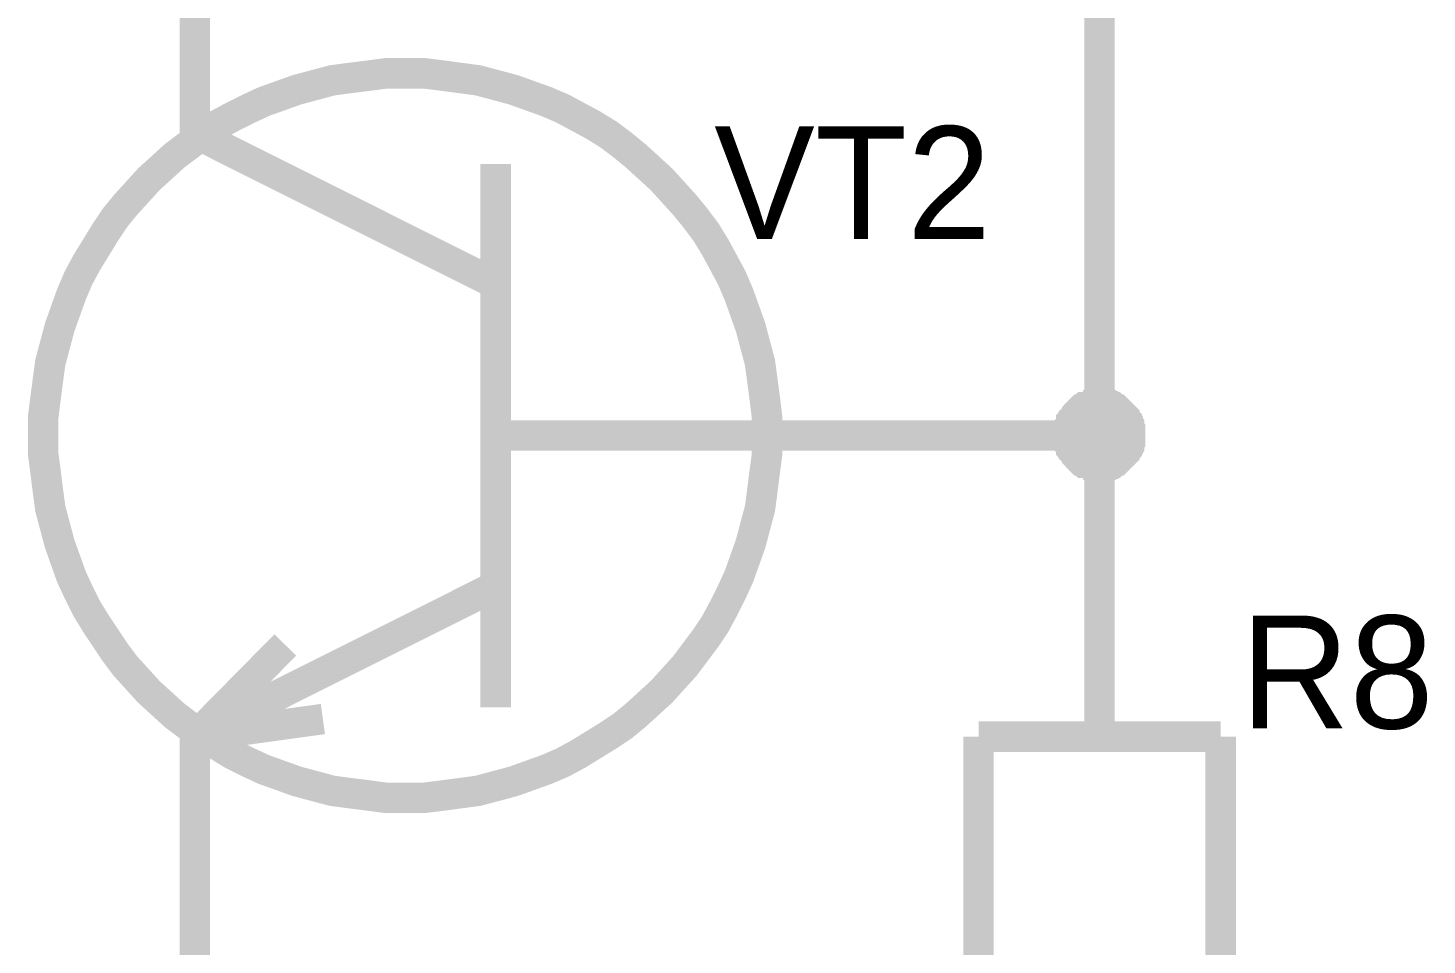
# Model space of a CAD drawing. Header units: millimetres. Extents: x 2.64 to 11.44, y 2.16 to 8.68.
# Drawn here: x 7.115 to 7.657, y 4.127 to 4.482 of the extents above; entities that cross this region are included whole.
import ezdxf

# ---------------------------------------------------------------- set-up
doc = ezdxf.new("R2010")
doc.units = ezdxf.units.MM
doc.header["$MEASUREMENT"] = 0
doc.layers.add('Sheet', color=255, linetype='Continuous')

msp = doc.modelspace()

# ---------------------------------------------------------------- linework, layer by layer
at = {"layer": 'Sheet', "const_width": 0.0118}
for points in [[(7.18008, 4.44131), (7.18008, 4.49959)], [(7.53039, 4.49959), (7.53039, 4.44131)], [(7.12139, 4.32429), (7.12139, 4.33158), (7.1223, 4.33886), (7.12321, 4.34569), (7.12412, 4.35252), (7.12594, 4.35935), (7.12776, 4.36618), (7.13003, 4.37256), (7.13231, 4.37893), (7.13504, 4.38531), (7.13822, 4.39123), (7.14186, 4.39714), (7.1455, 4.40306), (7.14914, 4.40853), (7.15324, 4.41354), (7.15778, 4.41855), (7.16233, 4.42355), (7.16734, 4.42811), (7.17234, 4.43266), (7.1778, 4.43676), (7.18326, 4.44086), (7.18872, 4.4445), (7.19464, 4.44769), (7.20101, 4.45087), (7.20692, 4.45361), (7.21329, 4.45588), (7.21966, 4.45816), (7.22648, 4.45998), (7.23331, 4.4618), (7.24013, 4.46271), (7.24741, 4.46362), (7.25423, 4.46453), (7.26151, 4.46453)], [(7.26151, 4.46453), (7.25423, 4.46453), (7.24741, 4.46362), (7.24013, 4.46271), (7.23331, 4.4618), (7.22648, 4.45998), (7.21966, 4.45816), (7.21329, 4.45588), (7.20692, 4.45361), (7.20101, 4.45087), (7.19464, 4.44769), (7.18872, 4.4445), (7.18326, 4.44086), (7.1778, 4.43676), (7.17234, 4.43266), (7.16734, 4.42811), (7.16233, 4.42355), (7.15778, 4.41855), (7.15324, 4.41354), (7.14914, 4.40853), (7.1455, 4.40306), (7.14186, 4.39714), (7.13822, 4.39123), (7.13504, 4.38531), (7.13231, 4.37893), (7.13003, 4.37256), (7.12776, 4.36618), (7.12594, 4.35935), (7.12412, 4.35252), (7.12321, 4.34569), (7.1223, 4.33886), (7.12139, 4.33158), (7.12139, 4.32429)], [(7.26151, 4.46453), (7.26151, 4.46453)], [(7.26151, 4.46453), (7.26879, 4.46453), (7.27607, 4.46362), (7.2829, 4.46271), (7.28972, 4.4618), (7.29655, 4.45998), (7.30337, 4.45816), (7.30974, 4.45588), (7.31611, 4.45361), (7.32248, 4.45087), (7.32839, 4.44769), (7.33431, 4.4445), (7.34022, 4.44086), (7.34568, 4.43676), (7.35069, 4.43266), (7.35569, 4.42811), (7.36069, 4.42355), (7.36524, 4.41855), (7.36979, 4.41354), (7.37389, 4.40853), (7.37798, 4.40306), (7.38162, 4.39714), (7.38481, 4.39123), (7.38799, 4.38531), (7.39072, 4.37893), (7.393, 4.37256), (7.39527, 4.36618), (7.39709, 4.35935), (7.39891, 4.35252), (7.39982, 4.34569), (7.40073, 4.33886), (7.40164, 4.33158), (7.40164, 4.32429)], [(7.40164, 4.32429), (7.40164, 4.33158), (7.40073, 4.33886), (7.39982, 4.34569), (7.39891, 4.35252), (7.39709, 4.35935), (7.39527, 4.36618), (7.393, 4.37256), (7.39072, 4.37893), (7.38799, 4.38531), (7.38481, 4.39123), (7.38162, 4.39714), (7.37798, 4.40306), (7.37389, 4.40853), (7.36979, 4.41354), (7.36524, 4.41855), (7.36069, 4.42355), (7.35569, 4.42811), (7.35069, 4.43266), (7.34568, 4.43676), (7.34022, 4.44086), (7.33431, 4.4445), (7.32839, 4.44769), (7.32248, 4.45087), (7.31611, 4.45361), (7.30974, 4.45588), (7.30337, 4.45816), (7.29655, 4.45998), (7.28972, 4.4618), (7.2829, 4.46271), (7.27607, 4.46362), (7.26879, 4.46453), (7.26151, 4.46453)], [(7.18008, 4.44131), (7.29655, 4.38303)], [(7.4717, 4.32429), (7.53039, 4.32429), (7.53039, 4.44131)], [(7.29655, 4.42947), (7.29655, 4.21911)], [(7.51856, 4.32429), (7.51856, 4.32475), (7.51856, 4.32566), (7.51856, 4.32611), (7.51902, 4.32657), (7.51902, 4.32748), (7.51902, 4.32793), (7.51947, 4.32839), (7.51947, 4.3293), (7.51947, 4.32976), (7.51993, 4.33021), (7.52038, 4.33067), (7.52038, 4.33112), (7.52084, 4.33158), (7.52129, 4.33203), (7.52175, 4.33249), (7.52175, 4.33294), (7.5222, 4.3334), (7.52266, 4.33385), (7.52311, 4.33431), (7.52357, 4.33431), (7.52402, 4.33476), (7.52448, 4.33522), (7.52493, 4.33522), (7.52584, 4.33567), (7.5263, 4.33567), (7.52675, 4.33613), (7.52721, 4.33613), (7.52812, 4.33613), (7.52857, 4.33659), (7.52903, 4.33659), (7.52994, 4.33659), (7.53039, 4.33659)], [(7.51856, 4.32429), (7.51856, 4.32475), (7.51856, 4.32566), (7.51856, 4.32611), (7.51902, 4.32657), (7.51902, 4.32748), (7.51902, 4.32793), (7.51947, 4.32839), (7.51947, 4.3293), (7.51947, 4.32976), (7.51993, 4.33021), (7.52038, 4.33067), (7.52038, 4.33112), (7.52084, 4.33158), (7.52129, 4.33203), (7.52175, 4.33249), (7.52175, 4.33294), (7.5222, 4.3334), (7.52266, 4.33385), (7.52311, 4.33431), (7.52357, 4.33431), (7.52402, 4.33476), (7.52448, 4.33522), (7.52493, 4.33522), (7.52584, 4.33567), (7.5263, 4.33567), (7.52675, 4.33613), (7.52721, 4.33613), (7.52812, 4.33613), (7.52857, 4.33659), (7.52903, 4.33659), (7.52994, 4.33659), (7.53039, 4.33659)], [(7.51856, 4.32429), (7.51856, 4.32475), (7.51856, 4.32566), (7.51856, 4.32611), (7.51902, 4.32657), (7.51902, 4.32748), (7.51902, 4.32793), (7.51947, 4.32839), (7.51947, 4.3293), (7.51947, 4.32976), (7.51993, 4.33021), (7.52038, 4.33067), (7.52038, 4.33112), (7.52084, 4.33158), (7.52129, 4.33203), (7.52175, 4.33249), (7.52175, 4.33294), (7.5222, 4.3334), (7.52266, 4.33385), (7.52311, 4.33431), (7.52357, 4.33431), (7.52402, 4.33476), (7.52448, 4.33522), (7.52493, 4.33522), (7.52584, 4.33567), (7.5263, 4.33567), (7.52675, 4.33613), (7.52721, 4.33613), (7.52812, 4.33613), (7.52857, 4.33659), (7.52903, 4.33659), (7.52994, 4.33659), (7.53039, 4.33659)], [(7.51856, 4.32429), (7.51856, 4.32475), (7.51856, 4.32566), (7.51856, 4.32611), (7.51902, 4.32657), (7.51902, 4.32748), (7.51902, 4.32793), (7.51947, 4.32839), (7.51947, 4.3293), (7.51947, 4.32976), (7.51993, 4.33021), (7.52038, 4.33067), (7.52038, 4.33112), (7.52084, 4.33158), (7.52129, 4.33203), (7.52175, 4.33249), (7.52175, 4.33294), (7.5222, 4.3334), (7.52266, 4.33385), (7.52311, 4.33431), (7.52357, 4.33431), (7.52402, 4.33476), (7.52448, 4.33522), (7.52493, 4.33522), (7.52584, 4.33567), (7.5263, 4.33567), (7.52675, 4.33613), (7.52721, 4.33613), (7.52812, 4.33613), (7.52857, 4.33659), (7.52903, 4.33659), (7.52994, 4.33659), (7.53039, 4.33659)], [(7.51856, 4.32429), (7.51856, 4.32475), (7.51856, 4.32566), (7.51856, 4.32611), (7.51902, 4.32657), (7.51902, 4.32748), (7.51902, 4.32793), (7.51947, 4.32839), (7.51947, 4.3293), (7.51947, 4.32976), (7.51993, 4.33021), (7.52038, 4.33067), (7.52038, 4.33112), (7.52084, 4.33158), (7.52129, 4.33203), (7.52175, 4.33249), (7.52175, 4.33294), (7.5222, 4.3334), (7.52266, 4.33385), (7.52311, 4.33431), (7.52357, 4.33431), (7.52402, 4.33476), (7.52448, 4.33522), (7.52493, 4.33522), (7.52584, 4.33567), (7.5263, 4.33567), (7.52675, 4.33613), (7.52721, 4.33613), (7.52812, 4.33613), (7.52857, 4.33659), (7.52903, 4.33659), (7.52994, 4.33659), (7.53039, 4.33659)], [(7.51856, 4.32429), (7.51856, 4.32475), (7.51856, 4.32566), (7.51856, 4.32611), (7.51902, 4.32657), (7.51902, 4.32748), (7.51902, 4.32793), (7.51947, 4.32839), (7.51947, 4.3293), (7.51947, 4.32976), (7.51993, 4.33021), (7.52038, 4.33067), (7.52038, 4.33112), (7.52084, 4.33158), (7.52129, 4.33203), (7.52175, 4.33249), (7.52175, 4.33294), (7.5222, 4.3334), (7.52266, 4.33385), (7.52311, 4.33431), (7.52357, 4.33431), (7.52402, 4.33476), (7.52448, 4.33522), (7.52493, 4.33522), (7.52584, 4.33567), (7.5263, 4.33567), (7.52675, 4.33613), (7.52721, 4.33613), (7.52812, 4.33613), (7.52857, 4.33659), (7.52903, 4.33659), (7.52994, 4.33659), (7.53039, 4.33659)], [(7.51856, 4.32429), (7.51856, 4.32475), (7.51856, 4.32566), (7.51856, 4.32611), (7.51902, 4.32657), (7.51902, 4.32748), (7.51902, 4.32793), (7.51947, 4.32839), (7.51947, 4.3293), (7.51947, 4.32976), (7.51993, 4.33021), (7.52038, 4.33067), (7.52038, 4.33112), (7.52084, 4.33158), (7.52129, 4.33203), (7.52175, 4.33249), (7.52175, 4.33294), (7.5222, 4.3334), (7.52266, 4.33385), (7.52311, 4.33431), (7.52357, 4.33431), (7.52402, 4.33476), (7.52448, 4.33522), (7.52493, 4.33522), (7.52584, 4.33567), (7.5263, 4.33567), (7.52675, 4.33613), (7.52721, 4.33613), (7.52812, 4.33613), (7.52857, 4.33659), (7.52903, 4.33659), (7.52994, 4.33659), (7.53039, 4.33659)], [(7.51856, 4.32429), (7.51856, 4.32475), (7.51856, 4.32566), (7.51856, 4.32611), (7.51902, 4.32657), (7.51902, 4.32748), (7.51902, 4.32793), (7.51947, 4.32839), (7.51947, 4.3293), (7.51947, 4.32976), (7.51993, 4.33021), (7.52038, 4.33067), (7.52038, 4.33112), (7.52084, 4.33158), (7.52129, 4.33203), (7.52175, 4.33249), (7.52175, 4.33294), (7.5222, 4.3334), (7.52266, 4.33385), (7.52311, 4.33431), (7.52357, 4.33431), (7.52402, 4.33476), (7.52448, 4.33522), (7.52493, 4.33522), (7.52584, 4.33567), (7.5263, 4.33567), (7.52675, 4.33613), (7.52721, 4.33613), (7.52812, 4.33613), (7.52857, 4.33659), (7.52903, 4.33659), (7.52994, 4.33659), (7.53039, 4.33659)], [(7.51856, 4.32429), (7.51856, 4.32475), (7.51856, 4.32566), (7.51856, 4.32611), (7.51902, 4.32657), (7.51902, 4.32748), (7.51902, 4.32793), (7.51947, 4.32839), (7.51947, 4.3293), (7.51947, 4.32976), (7.51993, 4.33021), (7.52038, 4.33067), (7.52038, 4.33112), (7.52084, 4.33158), (7.52129, 4.33203), (7.52175, 4.33249), (7.52175, 4.33294), (7.5222, 4.3334), (7.52266, 4.33385), (7.52311, 4.33431), (7.52357, 4.33431), (7.52402, 4.33476), (7.52448, 4.33522), (7.52493, 4.33522), (7.52584, 4.33567), (7.5263, 4.33567), (7.52675, 4.33613), (7.52721, 4.33613), (7.52812, 4.33613), (7.52857, 4.33659), (7.52903, 4.33659), (7.52994, 4.33659), (7.53039, 4.33659)], [(7.51856, 4.32429), (7.51856, 4.32475), (7.51856, 4.32566), (7.51856, 4.32611), (7.51902, 4.32657), (7.51902, 4.32748), (7.51902, 4.32793), (7.51947, 4.32839), (7.51947, 4.3293), (7.51947, 4.32976), (7.51993, 4.33021), (7.52038, 4.33067), (7.52038, 4.33112), (7.52084, 4.33158), (7.52129, 4.33203), (7.52175, 4.33249), (7.52175, 4.33294), (7.5222, 4.3334), (7.52266, 4.33385), (7.52311, 4.33431), (7.52357, 4.33431), (7.52402, 4.33476), (7.52448, 4.33522), (7.52493, 4.33522), (7.52584, 4.33567), (7.5263, 4.33567), (7.52675, 4.33613), (7.52721, 4.33613), (7.52812, 4.33613), (7.52857, 4.33659), (7.52903, 4.33659), (7.52994, 4.33659), (7.53039, 4.33659)], [(7.53039, 4.33659), (7.53039, 4.33659)], [(7.53039, 4.33659), (7.53085, 4.33659), (7.53176, 4.33659), (7.53221, 4.33659), (7.53267, 4.33613), (7.53312, 4.33613), (7.53403, 4.33613), (7.53449, 4.33567), (7.53494, 4.33567), (7.5354, 4.33522), (7.53585, 4.33522), (7.53631, 4.33476), (7.53676, 4.33431), (7.53722, 4.33431), (7.53767, 4.33385), (7.53813, 4.3334), (7.53858, 4.33294), (7.53904, 4.33249), (7.53949, 4.33203), (7.53995, 4.33158), (7.53995, 4.33112), (7.5404, 4.33067), (7.54086, 4.33021), (7.54086, 4.32976), (7.54131, 4.3293), (7.54131, 4.32839), (7.54177, 4.32793), (7.54177, 4.32748), (7.54177, 4.32657), (7.54222, 4.32611), (7.54222, 4.32566), (7.54222, 4.32475), (7.54222, 4.32429)], [(7.53039, 4.33659), (7.53039, 4.33659)], [(7.53039, 4.33659), (7.53085, 4.33659), (7.53176, 4.33659), (7.53221, 4.33659), (7.53267, 4.33613), (7.53312, 4.33613), (7.53403, 4.33613), (7.53449, 4.33567), (7.53494, 4.33567), (7.5354, 4.33522), (7.53585, 4.33522), (7.53631, 4.33476), (7.53676, 4.33431), (7.53722, 4.33431), (7.53767, 4.33385), (7.53813, 4.3334), (7.53858, 4.33294), (7.53904, 4.33249), (7.53949, 4.33203), (7.53995, 4.33158), (7.53995, 4.33112), (7.5404, 4.33067), (7.54086, 4.33021), (7.54086, 4.32976), (7.54131, 4.3293), (7.54131, 4.32839), (7.54177, 4.32793), (7.54177, 4.32748), (7.54177, 4.32657), (7.54222, 4.32611), (7.54222, 4.32566), (7.54222, 4.32475), (7.54222, 4.32429)], [(7.53039, 4.33659), (7.53039, 4.33659)], [(7.53039, 4.33659), (7.53085, 4.33659), (7.53176, 4.33659), (7.53221, 4.33659), (7.53267, 4.33613), (7.53312, 4.33613), (7.53403, 4.33613), (7.53449, 4.33567), (7.53494, 4.33567), (7.5354, 4.33522), (7.53585, 4.33522), (7.53631, 4.33476), (7.53676, 4.33431), (7.53722, 4.33431), (7.53767, 4.33385), (7.53813, 4.3334), (7.53858, 4.33294), (7.53904, 4.33249), (7.53949, 4.33203), (7.53995, 4.33158), (7.53995, 4.33112), (7.5404, 4.33067), (7.54086, 4.33021), (7.54086, 4.32976), (7.54131, 4.3293), (7.54131, 4.32839), (7.54177, 4.32793), (7.54177, 4.32748), (7.54177, 4.32657), (7.54222, 4.32611), (7.54222, 4.32566), (7.54222, 4.32475), (7.54222, 4.32429)], [(7.53039, 4.33659), (7.53039, 4.33659)], [(7.53039, 4.33659), (7.53085, 4.33659), (7.53176, 4.33659), (7.53221, 4.33659), (7.53267, 4.33613), (7.53312, 4.33613), (7.53403, 4.33613), (7.53449, 4.33567), (7.53494, 4.33567), (7.5354, 4.33522), (7.53585, 4.33522), (7.53631, 4.33476), (7.53676, 4.33431), (7.53722, 4.33431), (7.53767, 4.33385), (7.53813, 4.3334), (7.53858, 4.33294), (7.53904, 4.33249), (7.53949, 4.33203), (7.53995, 4.33158), (7.53995, 4.33112), (7.5404, 4.33067), (7.54086, 4.33021), (7.54086, 4.32976), (7.54131, 4.3293), (7.54131, 4.32839), (7.54177, 4.32793), (7.54177, 4.32748), (7.54177, 4.32657), (7.54222, 4.32611), (7.54222, 4.32566), (7.54222, 4.32475), (7.54222, 4.32429)], [(7.53039, 4.33659), (7.53039, 4.33659)], [(7.53039, 4.33659), (7.53085, 4.33659), (7.53176, 4.33659), (7.53221, 4.33659), (7.53267, 4.33613), (7.53312, 4.33613), (7.53403, 4.33613), (7.53449, 4.33567), (7.53494, 4.33567), (7.5354, 4.33522), (7.53585, 4.33522), (7.53631, 4.33476), (7.53676, 4.33431), (7.53722, 4.33431), (7.53767, 4.33385), (7.53813, 4.3334), (7.53858, 4.33294), (7.53904, 4.33249), (7.53949, 4.33203), (7.53995, 4.33158), (7.53995, 4.33112), (7.5404, 4.33067), (7.54086, 4.33021), (7.54086, 4.32976), (7.54131, 4.3293), (7.54131, 4.32839), (7.54177, 4.32793), (7.54177, 4.32748), (7.54177, 4.32657), (7.54222, 4.32611), (7.54222, 4.32566), (7.54222, 4.32475), (7.54222, 4.32429)], [(7.53039, 4.33659), (7.53039, 4.33659)], [(7.53039, 4.33659), (7.53085, 4.33659), (7.53176, 4.33659), (7.53221, 4.33659), (7.53267, 4.33613), (7.53312, 4.33613), (7.53403, 4.33613), (7.53449, 4.33567), (7.53494, 4.33567), (7.5354, 4.33522), (7.53585, 4.33522), (7.53631, 4.33476), (7.53676, 4.33431), (7.53722, 4.33431), (7.53767, 4.33385), (7.53813, 4.3334), (7.53858, 4.33294), (7.53904, 4.33249), (7.53949, 4.33203), (7.53995, 4.33158), (7.53995, 4.33112), (7.5404, 4.33067), (7.54086, 4.33021), (7.54086, 4.32976), (7.54131, 4.3293), (7.54131, 4.32839), (7.54177, 4.32793), (7.54177, 4.32748), (7.54177, 4.32657), (7.54222, 4.32611), (7.54222, 4.32566), (7.54222, 4.32475), (7.54222, 4.32429)], [(7.53039, 4.33659), (7.53039, 4.33659)], [(7.53039, 4.33659), (7.53085, 4.33659), (7.53176, 4.33659), (7.53221, 4.33659), (7.53267, 4.33613), (7.53312, 4.33613), (7.53403, 4.33613), (7.53449, 4.33567), (7.53494, 4.33567), (7.5354, 4.33522), (7.53585, 4.33522), (7.53631, 4.33476), (7.53676, 4.33431), (7.53722, 4.33431), (7.53767, 4.33385), (7.53813, 4.3334), (7.53858, 4.33294), (7.53904, 4.33249), (7.53949, 4.33203), (7.53995, 4.33158), (7.53995, 4.33112), (7.5404, 4.33067), (7.54086, 4.33021), (7.54086, 4.32976), (7.54131, 4.3293), (7.54131, 4.32839), (7.54177, 4.32793), (7.54177, 4.32748), (7.54177, 4.32657), (7.54222, 4.32611), (7.54222, 4.32566), (7.54222, 4.32475), (7.54222, 4.32429)], [(7.53039, 4.33659), (7.53039, 4.33659)], [(7.53039, 4.33659), (7.53085, 4.33659), (7.53176, 4.33659), (7.53221, 4.33659), (7.53267, 4.33613), (7.53312, 4.33613), (7.53403, 4.33613), (7.53449, 4.33567), (7.53494, 4.33567), (7.5354, 4.33522), (7.53585, 4.33522), (7.53631, 4.33476), (7.53676, 4.33431), (7.53722, 4.33431), (7.53767, 4.33385), (7.53813, 4.3334), (7.53858, 4.33294), (7.53904, 4.33249), (7.53949, 4.33203), (7.53995, 4.33158), (7.53995, 4.33112), (7.5404, 4.33067), (7.54086, 4.33021), (7.54086, 4.32976), (7.54131, 4.3293), (7.54131, 4.32839), (7.54177, 4.32793), (7.54177, 4.32748), (7.54177, 4.32657), (7.54222, 4.32611), (7.54222, 4.32566), (7.54222, 4.32475), (7.54222, 4.32429)], [(7.53039, 4.33659), (7.53039, 4.33659)], [(7.53039, 4.33659), (7.53085, 4.33659), (7.53176, 4.33659), (7.53221, 4.33659), (7.53267, 4.33613), (7.53312, 4.33613), (7.53403, 4.33613), (7.53449, 4.33567), (7.53494, 4.33567), (7.5354, 4.33522), (7.53585, 4.33522), (7.53631, 4.33476), (7.53676, 4.33431), (7.53722, 4.33431), (7.53767, 4.33385), (7.53813, 4.3334), (7.53858, 4.33294), (7.53904, 4.33249), (7.53949, 4.33203), (7.53995, 4.33158), (7.53995, 4.33112), (7.5404, 4.33067), (7.54086, 4.33021), (7.54086, 4.32976), (7.54131, 4.3293), (7.54131, 4.32839), (7.54177, 4.32793), (7.54177, 4.32748), (7.54177, 4.32657), (7.54222, 4.32611), (7.54222, 4.32566), (7.54222, 4.32475), (7.54222, 4.32429)], [(7.53039, 4.33659), (7.53039, 4.33659)], [(7.53039, 4.33659), (7.53085, 4.33659), (7.53176, 4.33659), (7.53221, 4.33659), (7.53267, 4.33613), (7.53312, 4.33613), (7.53403, 4.33613), (7.53449, 4.33567), (7.53494, 4.33567), (7.5354, 4.33522), (7.53585, 4.33522), (7.53631, 4.33476), (7.53676, 4.33431), (7.53722, 4.33431), (7.53767, 4.33385), (7.53813, 4.3334), (7.53858, 4.33294), (7.53904, 4.33249), (7.53949, 4.33203), (7.53995, 4.33158), (7.53995, 4.33112), (7.5404, 4.33067), (7.54086, 4.33021), (7.54086, 4.32976), (7.54131, 4.3293), (7.54131, 4.32839), (7.54177, 4.32793), (7.54177, 4.32748), (7.54177, 4.32657), (7.54222, 4.32611), (7.54222, 4.32566), (7.54222, 4.32475), (7.54222, 4.32429)], [(7.26151, 4.18405), (7.25423, 4.18405), (7.24741, 4.18496), (7.24013, 4.18587), (7.23331, 4.18678), (7.22648, 4.1886), (7.21966, 4.19042), (7.21329, 4.1927), (7.20692, 4.19498), (7.20101, 4.19771), (7.19464, 4.2009), (7.18872, 4.20454), (7.18326, 4.20818), (7.1778, 4.21182), (7.17234, 4.21592), (7.16734, 4.22048), (7.16233, 4.22503), (7.15778, 4.23004), (7.15324, 4.23505), (7.14914, 4.24051), (7.1455, 4.24597), (7.14186, 4.25144), (7.13822, 4.25736), (7.13504, 4.26373), (7.13231, 4.26965), (7.13003, 4.27603), (7.12776, 4.2824), (7.12594, 4.28923), (7.12412, 4.29606), (7.12321, 4.30289), (7.1223, 4.31018), (7.12139, 4.31701), (7.12139, 4.32429)], [(7.12139, 4.32429), (7.12139, 4.32429)], [(7.12139, 4.32429), (7.12139, 4.31701), (7.1223, 4.31018), (7.12321, 4.30289), (7.12412, 4.29606), (7.12594, 4.28923), (7.12776, 4.2824), (7.13003, 4.27603), (7.13231, 4.26965), (7.13504, 4.26373), (7.13822, 4.25736), (7.14186, 4.25144), (7.1455, 4.24597), (7.14914, 4.24051), (7.15324, 4.23505), (7.15778, 4.23004), (7.16233, 4.22503), (7.16734, 4.22048), (7.17234, 4.21592), (7.1778, 4.21182), (7.18326, 4.20818), (7.18872, 4.20454), (7.19464, 4.2009), (7.20101, 4.19771), (7.20692, 4.19498), (7.21329, 4.1927), (7.21966, 4.19042), (7.22648, 4.1886), (7.23331, 4.18678), (7.24013, 4.18587), (7.24741, 4.18496), (7.25423, 4.18405), (7.26151, 4.18405)], [(7.40164, 4.32429), (7.40164, 4.31701), (7.40073, 4.31018), (7.39982, 4.30289), (7.39891, 4.29606), (7.39709, 4.28923), (7.39527, 4.2824), (7.393, 4.27603), (7.39072, 4.26965), (7.38799, 4.26373), (7.38481, 4.25736), (7.38162, 4.25144), (7.37798, 4.24597), (7.37389, 4.24051), (7.36979, 4.23505), (7.36524, 4.23004), (7.36069, 4.22503), (7.35569, 4.22048), (7.35069, 4.21592), (7.34568, 4.21182), (7.34022, 4.20818), (7.33431, 4.20454), (7.32839, 4.2009), (7.32248, 4.19771), (7.31611, 4.19498), (7.30974, 4.1927), (7.30337, 4.19042), (7.29655, 4.1886), (7.28972, 4.18678), (7.2829, 4.18587), (7.27607, 4.18496), (7.26879, 4.18405), (7.26151, 4.18405)], [(7.26151, 4.18405), (7.26879, 4.18405), (7.27607, 4.18496), (7.2829, 4.18587), (7.28972, 4.18678), (7.29655, 4.1886), (7.30337, 4.19042), (7.30974, 4.1927), (7.31611, 4.19498), (7.32248, 4.19771), (7.32839, 4.2009), (7.33431, 4.20454), (7.34022, 4.20818), (7.34568, 4.21182), (7.35069, 4.21592), (7.35569, 4.22048), (7.36069, 4.22503), (7.36524, 4.23004), (7.36979, 4.23505), (7.37389, 4.24051), (7.37798, 4.24597), (7.38162, 4.25144), (7.38481, 4.25736), (7.38799, 4.26373), (7.39072, 4.26965), (7.393, 4.27603), (7.39527, 4.2824), (7.39709, 4.28923), (7.39891, 4.29606), (7.39982, 4.30289), (7.40073, 4.31018), (7.40164, 4.31701), (7.40164, 4.32429)], [(7.4253, 4.32429), (7.29655, 4.32429)], [(7.40164, 4.32429), (7.40164, 4.32429), (7.40164, 4.32429), (7.40164, 4.32429), (7.40164, 4.32429), (7.40164, 4.32429), (7.40164, 4.32429), (7.40164, 4.32429), (7.40164, 4.32429), (7.40164, 4.32429), (7.40164, 4.32429), (7.40164, 4.32429), (7.40164, 4.32429), (7.40164, 4.32429), (7.40164, 4.32429), (7.40164, 4.32429), (7.40164, 4.32429), (7.40164, 4.32429), (7.40164, 4.32429), (7.40164, 4.32429), (7.40164, 4.32429), (7.40164, 4.32429), (7.40164, 4.32429), (7.40164, 4.32429), (7.40164, 4.32429), (7.40164, 4.32429), (7.40164, 4.32429), (7.40164, 4.32429), (7.40164, 4.32429), (7.40164, 4.32429), (7.40164, 4.32429), (7.40164, 4.32429), (7.40164, 4.32429)], [(7.40164, 4.32429), (7.40164, 4.32429)], [(7.4253, 4.32429), (7.4717, 4.32429)], [(7.53039, 4.31245), (7.52994, 4.31245), (7.52903, 4.31245), (7.52857, 4.31245), (7.52812, 4.31291), (7.52721, 4.31291), (7.52675, 4.31291), (7.5263, 4.31336), (7.52584, 4.31336), (7.52493, 4.31382), (7.52448, 4.31382), (7.52402, 4.31427), (7.52357, 4.31473), (7.52311, 4.31473), (7.52266, 4.31518), (7.5222, 4.31564), (7.52175, 4.3161), (7.52175, 4.31655), (7.52129, 4.31701), (7.52084, 4.31746), (7.52038, 4.31792), (7.52038, 4.31837), (7.51993, 4.31883), (7.51947, 4.31928), (7.51947, 4.31974), (7.51947, 4.32019), (7.51902, 4.32065), (7.51902, 4.32156), (7.51902, 4.32201), (7.51856, 4.32247), (7.51856, 4.32293), (7.51856, 4.32384), (7.51856, 4.32429)], [(7.51856, 4.32429), (7.51856, 4.32429)], [(7.53039, 4.31245), (7.52994, 4.31245), (7.52903, 4.31245), (7.52857, 4.31245), (7.52812, 4.31291), (7.52721, 4.31291), (7.52675, 4.31291), (7.5263, 4.31336), (7.52584, 4.31336), (7.52493, 4.31382), (7.52448, 4.31382), (7.52402, 4.31427), (7.52357, 4.31473), (7.52311, 4.31473), (7.52266, 4.31518), (7.5222, 4.31564), (7.52175, 4.3161), (7.52175, 4.31655), (7.52129, 4.31701), (7.52084, 4.31746), (7.52038, 4.31792), (7.52038, 4.31837), (7.51993, 4.31883), (7.51947, 4.31928), (7.51947, 4.31974), (7.51947, 4.32019), (7.51902, 4.32065), (7.51902, 4.32156), (7.51902, 4.32201), (7.51856, 4.32247), (7.51856, 4.32293), (7.51856, 4.32384), (7.51856, 4.32429)], [(7.51856, 4.32429), (7.51856, 4.32429)], [(7.53039, 4.31245), (7.52994, 4.31245), (7.52903, 4.31245), (7.52857, 4.31245), (7.52812, 4.31291), (7.52721, 4.31291), (7.52675, 4.31291), (7.5263, 4.31336), (7.52584, 4.31336), (7.52493, 4.31382), (7.52448, 4.31382), (7.52402, 4.31427), (7.52357, 4.31473), (7.52311, 4.31473), (7.52266, 4.31518), (7.5222, 4.31564), (7.52175, 4.3161), (7.52175, 4.31655), (7.52129, 4.31701), (7.52084, 4.31746), (7.52038, 4.31792), (7.52038, 4.31837), (7.51993, 4.31883), (7.51947, 4.31928), (7.51947, 4.31974), (7.51947, 4.32019), (7.51902, 4.32065), (7.51902, 4.32156), (7.51902, 4.32201), (7.51856, 4.32247), (7.51856, 4.32293), (7.51856, 4.32384), (7.51856, 4.32429)], [(7.51856, 4.32429), (7.51856, 4.32429)], [(7.53039, 4.31245), (7.52994, 4.31245), (7.52903, 4.31245), (7.52857, 4.31245), (7.52812, 4.31291), (7.52721, 4.31291), (7.52675, 4.31291), (7.5263, 4.31336), (7.52584, 4.31336), (7.52493, 4.31382), (7.52448, 4.31382), (7.52402, 4.31427), (7.52357, 4.31473), (7.52311, 4.31473), (7.52266, 4.31518), (7.5222, 4.31564), (7.52175, 4.3161), (7.52175, 4.31655), (7.52129, 4.31701), (7.52084, 4.31746), (7.52038, 4.31792), (7.52038, 4.31837), (7.51993, 4.31883), (7.51947, 4.31928), (7.51947, 4.31974), (7.51947, 4.32019), (7.51902, 4.32065), (7.51902, 4.32156), (7.51902, 4.32201), (7.51856, 4.32247), (7.51856, 4.32293), (7.51856, 4.32384), (7.51856, 4.32429)], [(7.51856, 4.32429), (7.51856, 4.32429)], [(7.53039, 4.31245), (7.52994, 4.31245), (7.52903, 4.31245), (7.52857, 4.31245), (7.52812, 4.31291), (7.52721, 4.31291), (7.52675, 4.31291), (7.5263, 4.31336), (7.52584, 4.31336), (7.52493, 4.31382), (7.52448, 4.31382), (7.52402, 4.31427), (7.52357, 4.31473), (7.52311, 4.31473), (7.52266, 4.31518), (7.5222, 4.31564), (7.52175, 4.3161), (7.52175, 4.31655), (7.52129, 4.31701), (7.52084, 4.31746), (7.52038, 4.31792), (7.52038, 4.31837), (7.51993, 4.31883), (7.51947, 4.31928), (7.51947, 4.31974), (7.51947, 4.32019), (7.51902, 4.32065), (7.51902, 4.32156), (7.51902, 4.32201), (7.51856, 4.32247), (7.51856, 4.32293), (7.51856, 4.32384), (7.51856, 4.32429)], [(7.51856, 4.32429), (7.51856, 4.32429)], [(7.53039, 4.31245), (7.52994, 4.31245), (7.52903, 4.31245), (7.52857, 4.31245), (7.52812, 4.31291), (7.52721, 4.31291), (7.52675, 4.31291), (7.5263, 4.31336), (7.52584, 4.31336), (7.52493, 4.31382), (7.52448, 4.31382), (7.52402, 4.31427), (7.52357, 4.31473), (7.52311, 4.31473), (7.52266, 4.31518), (7.5222, 4.31564), (7.52175, 4.3161), (7.52175, 4.31655), (7.52129, 4.31701), (7.52084, 4.31746), (7.52038, 4.31792), (7.52038, 4.31837), (7.51993, 4.31883), (7.51947, 4.31928), (7.51947, 4.31974), (7.51947, 4.32019), (7.51902, 4.32065), (7.51902, 4.32156), (7.51902, 4.32201), (7.51856, 4.32247), (7.51856, 4.32293), (7.51856, 4.32384), (7.51856, 4.32429)], [(7.51856, 4.32429), (7.51856, 4.32429)], [(7.53039, 4.31245), (7.52994, 4.31245), (7.52903, 4.31245), (7.52857, 4.31245), (7.52812, 4.31291), (7.52721, 4.31291), (7.52675, 4.31291), (7.5263, 4.31336), (7.52584, 4.31336), (7.52493, 4.31382), (7.52448, 4.31382), (7.52402, 4.31427), (7.52357, 4.31473), (7.52311, 4.31473), (7.52266, 4.31518), (7.5222, 4.31564), (7.52175, 4.3161), (7.52175, 4.31655), (7.52129, 4.31701), (7.52084, 4.31746), (7.52038, 4.31792), (7.52038, 4.31837), (7.51993, 4.31883), (7.51947, 4.31928), (7.51947, 4.31974), (7.51947, 4.32019), (7.51902, 4.32065), (7.51902, 4.32156), (7.51902, 4.32201), (7.51856, 4.32247), (7.51856, 4.32293), (7.51856, 4.32384), (7.51856, 4.32429)], [(7.51856, 4.32429), (7.51856, 4.32429)], [(7.53039, 4.31245), (7.52994, 4.31245), (7.52903, 4.31245), (7.52857, 4.31245), (7.52812, 4.31291), (7.52721, 4.31291), (7.52675, 4.31291), (7.5263, 4.31336), (7.52584, 4.31336), (7.52493, 4.31382), (7.52448, 4.31382), (7.52402, 4.31427), (7.52357, 4.31473), (7.52311, 4.31473), (7.52266, 4.31518), (7.5222, 4.31564), (7.52175, 4.3161), (7.52175, 4.31655), (7.52129, 4.31701), (7.52084, 4.31746), (7.52038, 4.31792), (7.52038, 4.31837), (7.51993, 4.31883), (7.51947, 4.31928), (7.51947, 4.31974), (7.51947, 4.32019), (7.51902, 4.32065), (7.51902, 4.32156), (7.51902, 4.32201), (7.51856, 4.32247), (7.51856, 4.32293), (7.51856, 4.32384), (7.51856, 4.32429)], [(7.51856, 4.32429), (7.51856, 4.32429)], [(7.53039, 4.31245), (7.52994, 4.31245), (7.52903, 4.31245), (7.52857, 4.31245), (7.52812, 4.31291), (7.52721, 4.31291), (7.52675, 4.31291), (7.5263, 4.31336), (7.52584, 4.31336), (7.52493, 4.31382), (7.52448, 4.31382), (7.52402, 4.31427), (7.52357, 4.31473), (7.52311, 4.31473), (7.52266, 4.31518), (7.5222, 4.31564), (7.52175, 4.3161), (7.52175, 4.31655), (7.52129, 4.31701), (7.52084, 4.31746), (7.52038, 4.31792), (7.52038, 4.31837), (7.51993, 4.31883), (7.51947, 4.31928), (7.51947, 4.31974), (7.51947, 4.32019), (7.51902, 4.32065), (7.51902, 4.32156), (7.51902, 4.32201), (7.51856, 4.32247), (7.51856, 4.32293), (7.51856, 4.32384), (7.51856, 4.32429)], [(7.51856, 4.32429), (7.51856, 4.32429)], [(7.53039, 4.31245), (7.52994, 4.31245), (7.52903, 4.31245), (7.52857, 4.31245), (7.52812, 4.31291), (7.52721, 4.31291), (7.52675, 4.31291), (7.5263, 4.31336), (7.52584, 4.31336), (7.52493, 4.31382), (7.52448, 4.31382), (7.52402, 4.31427), (7.52357, 4.31473), (7.52311, 4.31473), (7.52266, 4.31518), (7.5222, 4.31564), (7.52175, 4.3161), (7.52175, 4.31655), (7.52129, 4.31701), (7.52084, 4.31746), (7.52038, 4.31792), (7.52038, 4.31837), (7.51993, 4.31883), (7.51947, 4.31928), (7.51947, 4.31974), (7.51947, 4.32019), (7.51902, 4.32065), (7.51902, 4.32156), (7.51902, 4.32201), (7.51856, 4.32247), (7.51856, 4.32293), (7.51856, 4.32384), (7.51856, 4.32429)], [(7.51856, 4.32429), (7.51856, 4.32429)], [(7.54222, 4.32429), (7.54222, 4.32384), (7.54222, 4.32293), (7.54222, 4.32247), (7.54177, 4.32201), (7.54177, 4.32156), (7.54177, 4.32065), (7.54131, 4.32019), (7.54131, 4.31974), (7.54086, 4.31928), (7.54086, 4.31883), (7.5404, 4.31837), (7.53995, 4.31792), (7.53995, 4.31746), (7.53949, 4.31701), (7.53904, 4.31655), (7.53858, 4.3161), (7.53813, 4.31564), (7.53767, 4.31518), (7.53722, 4.31473), (7.53676, 4.31473), (7.53631, 4.31427), (7.53585, 4.31382), (7.5354, 4.31382), (7.53494, 4.31336), (7.53449, 4.31336), (7.53403, 4.31291), (7.53312, 4.31291), (7.53267, 4.31291), (7.53221, 4.31245), (7.53176, 4.31245), (7.53085, 4.31245), (7.53039, 4.31245)], [(7.54222, 4.32429), (7.54222, 4.32384), (7.54222, 4.32293), (7.54222, 4.32247), (7.54177, 4.32201), (7.54177, 4.32156), (7.54177, 4.32065), (7.54131, 4.32019), (7.54131, 4.31974), (7.54086, 4.31928), (7.54086, 4.31883), (7.5404, 4.31837), (7.53995, 4.31792), (7.53995, 4.31746), (7.53949, 4.31701), (7.53904, 4.31655), (7.53858, 4.3161), (7.53813, 4.31564), (7.53767, 4.31518), (7.53722, 4.31473), (7.53676, 4.31473), (7.53631, 4.31427), (7.53585, 4.31382), (7.5354, 4.31382), (7.53494, 4.31336), (7.53449, 4.31336), (7.53403, 4.31291), (7.53312, 4.31291), (7.53267, 4.31291), (7.53221, 4.31245), (7.53176, 4.31245), (7.53085, 4.31245), (7.53039, 4.31245)], [(7.53039, 4.20773), (7.53039, 4.32429)], [(7.54222, 4.32429), (7.54222, 4.32384), (7.54222, 4.32293), (7.54222, 4.32247), (7.54177, 4.32201), (7.54177, 4.32156), (7.54177, 4.32065), (7.54131, 4.32019), (7.54131, 4.31974), (7.54086, 4.31928), (7.54086, 4.31883), (7.5404, 4.31837), (7.53995, 4.31792), (7.53995, 4.31746), (7.53949, 4.31701), (7.53904, 4.31655), (7.53858, 4.3161), (7.53813, 4.31564), (7.53767, 4.31518), (7.53722, 4.31473), (7.53676, 4.31473), (7.53631, 4.31427), (7.53585, 4.31382), (7.5354, 4.31382), (7.53494, 4.31336), (7.53449, 4.31336), (7.53403, 4.31291), (7.53312, 4.31291), (7.53267, 4.31291), (7.53221, 4.31245), (7.53176, 4.31245), (7.53085, 4.31245), (7.53039, 4.31245)], [(7.54222, 4.32429), (7.54222, 4.32384), (7.54222, 4.32293), (7.54222, 4.32247), (7.54177, 4.32201), (7.54177, 4.32156), (7.54177, 4.32065), (7.54131, 4.32019), (7.54131, 4.31974), (7.54086, 4.31928), (7.54086, 4.31883), (7.5404, 4.31837), (7.53995, 4.31792), (7.53995, 4.31746), (7.53949, 4.31701), (7.53904, 4.31655), (7.53858, 4.3161), (7.53813, 4.31564), (7.53767, 4.31518), (7.53722, 4.31473), (7.53676, 4.31473), (7.53631, 4.31427), (7.53585, 4.31382), (7.5354, 4.31382), (7.53494, 4.31336), (7.53449, 4.31336), (7.53403, 4.31291), (7.53312, 4.31291), (7.53267, 4.31291), (7.53221, 4.31245), (7.53176, 4.31245), (7.53085, 4.31245), (7.53039, 4.31245)], [(7.54222, 4.32429), (7.54222, 4.32384), (7.54222, 4.32293), (7.54222, 4.32247), (7.54177, 4.32201), (7.54177, 4.32156), (7.54177, 4.32065), (7.54131, 4.32019), (7.54131, 4.31974), (7.54086, 4.31928), (7.54086, 4.31883), (7.5404, 4.31837), (7.53995, 4.31792), (7.53995, 4.31746), (7.53949, 4.31701), (7.53904, 4.31655), (7.53858, 4.3161), (7.53813, 4.31564), (7.53767, 4.31518), (7.53722, 4.31473), (7.53676, 4.31473), (7.53631, 4.31427), (7.53585, 4.31382), (7.5354, 4.31382), (7.53494, 4.31336), (7.53449, 4.31336), (7.53403, 4.31291), (7.53312, 4.31291), (7.53267, 4.31291), (7.53221, 4.31245), (7.53176, 4.31245), (7.53085, 4.31245), (7.53039, 4.31245)], [(7.54222, 4.32429), (7.54222, 4.32384), (7.54222, 4.32293), (7.54222, 4.32247), (7.54177, 4.32201), (7.54177, 4.32156), (7.54177, 4.32065), (7.54131, 4.32019), (7.54131, 4.31974), (7.54086, 4.31928), (7.54086, 4.31883), (7.5404, 4.31837), (7.53995, 4.31792), (7.53995, 4.31746), (7.53949, 4.31701), (7.53904, 4.31655), (7.53858, 4.3161), (7.53813, 4.31564), (7.53767, 4.31518), (7.53722, 4.31473), (7.53676, 4.31473), (7.53631, 4.31427), (7.53585, 4.31382), (7.5354, 4.31382), (7.53494, 4.31336), (7.53449, 4.31336), (7.53403, 4.31291), (7.53312, 4.31291), (7.53267, 4.31291), (7.53221, 4.31245), (7.53176, 4.31245), (7.53085, 4.31245), (7.53039, 4.31245)], [(7.54222, 4.32429), (7.54222, 4.32384), (7.54222, 4.32293), (7.54222, 4.32247), (7.54177, 4.32201), (7.54177, 4.32156), (7.54177, 4.32065), (7.54131, 4.32019), (7.54131, 4.31974), (7.54086, 4.31928), (7.54086, 4.31883), (7.5404, 4.31837), (7.53995, 4.31792), (7.53995, 4.31746), (7.53949, 4.31701), (7.53904, 4.31655), (7.53858, 4.3161), (7.53813, 4.31564), (7.53767, 4.31518), (7.53722, 4.31473), (7.53676, 4.31473), (7.53631, 4.31427), (7.53585, 4.31382), (7.5354, 4.31382), (7.53494, 4.31336), (7.53449, 4.31336), (7.53403, 4.31291), (7.53312, 4.31291), (7.53267, 4.31291), (7.53221, 4.31245), (7.53176, 4.31245), (7.53085, 4.31245), (7.53039, 4.31245)], [(7.54222, 4.32429), (7.54222, 4.32384), (7.54222, 4.32293), (7.54222, 4.32247), (7.54177, 4.32201), (7.54177, 4.32156), (7.54177, 4.32065), (7.54131, 4.32019), (7.54131, 4.31974), (7.54086, 4.31928), (7.54086, 4.31883), (7.5404, 4.31837), (7.53995, 4.31792), (7.53995, 4.31746), (7.53949, 4.31701), (7.53904, 4.31655), (7.53858, 4.3161), (7.53813, 4.31564), (7.53767, 4.31518), (7.53722, 4.31473), (7.53676, 4.31473), (7.53631, 4.31427), (7.53585, 4.31382), (7.5354, 4.31382), (7.53494, 4.31336), (7.53449, 4.31336), (7.53403, 4.31291), (7.53312, 4.31291), (7.53267, 4.31291), (7.53221, 4.31245), (7.53176, 4.31245), (7.53085, 4.31245), (7.53039, 4.31245)], [(7.54222, 4.32429), (7.54222, 4.32384), (7.54222, 4.32293), (7.54222, 4.32247), (7.54177, 4.32201), (7.54177, 4.32156), (7.54177, 4.32065), (7.54131, 4.32019), (7.54131, 4.31974), (7.54086, 4.31928), (7.54086, 4.31883), (7.5404, 4.31837), (7.53995, 4.31792), (7.53995, 4.31746), (7.53949, 4.31701), (7.53904, 4.31655), (7.53858, 4.3161), (7.53813, 4.31564), (7.53767, 4.31518), (7.53722, 4.31473), (7.53676, 4.31473), (7.53631, 4.31427), (7.53585, 4.31382), (7.5354, 4.31382), (7.53494, 4.31336), (7.53449, 4.31336), (7.53403, 4.31291), (7.53312, 4.31291), (7.53267, 4.31291), (7.53221, 4.31245), (7.53176, 4.31245), (7.53085, 4.31245), (7.53039, 4.31245)], [(7.54222, 4.32429), (7.54222, 4.32384), (7.54222, 4.32293), (7.54222, 4.32247), (7.54177, 4.32201), (7.54177, 4.32156), (7.54177, 4.32065), (7.54131, 4.32019), (7.54131, 4.31974), (7.54086, 4.31928), (7.54086, 4.31883), (7.5404, 4.31837), (7.53995, 4.31792), (7.53995, 4.31746), (7.53949, 4.31701), (7.53904, 4.31655), (7.53858, 4.3161), (7.53813, 4.31564), (7.53767, 4.31518), (7.53722, 4.31473), (7.53676, 4.31473), (7.53631, 4.31427), (7.53585, 4.31382), (7.5354, 4.31382), (7.53494, 4.31336), (7.53449, 4.31336), (7.53403, 4.31291), (7.53312, 4.31291), (7.53267, 4.31291), (7.53221, 4.31245), (7.53176, 4.31245), (7.53085, 4.31245), (7.53039, 4.31245)], [(7.54222, 4.32429), (7.54222, 4.32429), (7.54222, 4.32429), (7.54222, 4.32429), (7.54222, 4.32429), (7.54222, 4.32429), (7.54222, 4.32429), (7.54222, 4.32429), (7.54222, 4.32429), (7.54222, 4.32429), (7.54222, 4.32429), (7.54222, 4.32429), (7.54222, 4.32429), (7.54222, 4.32429), (7.54222, 4.32429), (7.54222, 4.32429), (7.54222, 4.32429), (7.54222, 4.32429), (7.54222, 4.32429), (7.54222, 4.32429), (7.54222, 4.32429), (7.54222, 4.32429), (7.54222, 4.32429), (7.54222, 4.32429), (7.54222, 4.32429), (7.54222, 4.32429), (7.54222, 4.32429), (7.54222, 4.32429), (7.54222, 4.32429), (7.54222, 4.32429), (7.54222, 4.32429), (7.54222, 4.32429), (7.54222, 4.32429)], [(7.54222, 4.32429), (7.54222, 4.32429)], [(7.54222, 4.32429), (7.54222, 4.32429), (7.54222, 4.32429), (7.54222, 4.32429), (7.54222, 4.32429), (7.54222, 4.32429), (7.54222, 4.32429), (7.54222, 4.32429), (7.54222, 4.32429), (7.54222, 4.32429), (7.54222, 4.32429), (7.54222, 4.32429), (7.54222, 4.32429), (7.54222, 4.32429), (7.54222, 4.32429), (7.54222, 4.32429), (7.54222, 4.32429), (7.54222, 4.32429), (7.54222, 4.32429), (7.54222, 4.32429), (7.54222, 4.32429), (7.54222, 4.32429), (7.54222, 4.32429), (7.54222, 4.32429), (7.54222, 4.32429), (7.54222, 4.32429), (7.54222, 4.32429), (7.54222, 4.32429), (7.54222, 4.32429), (7.54222, 4.32429), (7.54222, 4.32429), (7.54222, 4.32429), (7.54222, 4.32429)], [(7.54222, 4.32429), (7.54222, 4.32429)], [(7.54222, 4.32429), (7.54222, 4.32429), (7.54222, 4.32429), (7.54222, 4.32429), (7.54222, 4.32429), (7.54222, 4.32429), (7.54222, 4.32429), (7.54222, 4.32429), (7.54222, 4.32429), (7.54222, 4.32429), (7.54222, 4.32429), (7.54222, 4.32429), (7.54222, 4.32429), (7.54222, 4.32429), (7.54222, 4.32429), (7.54222, 4.32429), (7.54222, 4.32429), (7.54222, 4.32429), (7.54222, 4.32429), (7.54222, 4.32429), (7.54222, 4.32429), (7.54222, 4.32429), (7.54222, 4.32429), (7.54222, 4.32429), (7.54222, 4.32429), (7.54222, 4.32429), (7.54222, 4.32429), (7.54222, 4.32429), (7.54222, 4.32429), (7.54222, 4.32429), (7.54222, 4.32429), (7.54222, 4.32429), (7.54222, 4.32429)], [(7.54222, 4.32429), (7.54222, 4.32429)], [(7.54222, 4.32429), (7.54222, 4.32429), (7.54222, 4.32429), (7.54222, 4.32429), (7.54222, 4.32429), (7.54222, 4.32429), (7.54222, 4.32429), (7.54222, 4.32429), (7.54222, 4.32429), (7.54222, 4.32429), (7.54222, 4.32429), (7.54222, 4.32429), (7.54222, 4.32429), (7.54222, 4.32429), (7.54222, 4.32429), (7.54222, 4.32429), (7.54222, 4.32429), (7.54222, 4.32429), (7.54222, 4.32429), (7.54222, 4.32429), (7.54222, 4.32429), (7.54222, 4.32429), (7.54222, 4.32429), (7.54222, 4.32429), (7.54222, 4.32429), (7.54222, 4.32429), (7.54222, 4.32429), (7.54222, 4.32429), (7.54222, 4.32429), (7.54222, 4.32429), (7.54222, 4.32429), (7.54222, 4.32429), (7.54222, 4.32429)], [(7.54222, 4.32429), (7.54222, 4.32429)], [(7.54222, 4.32429), (7.54222, 4.32429), (7.54222, 4.32429), (7.54222, 4.32429), (7.54222, 4.32429), (7.54222, 4.32429), (7.54222, 4.32429), (7.54222, 4.32429), (7.54222, 4.32429), (7.54222, 4.32429), (7.54222, 4.32429), (7.54222, 4.32429), (7.54222, 4.32429), (7.54222, 4.32429), (7.54222, 4.32429), (7.54222, 4.32429), (7.54222, 4.32429), (7.54222, 4.32429), (7.54222, 4.32429), (7.54222, 4.32429), (7.54222, 4.32429), (7.54222, 4.32429), (7.54222, 4.32429), (7.54222, 4.32429), (7.54222, 4.32429), (7.54222, 4.32429), (7.54222, 4.32429), (7.54222, 4.32429), (7.54222, 4.32429), (7.54222, 4.32429), (7.54222, 4.32429), (7.54222, 4.32429), (7.54222, 4.32429)], [(7.54222, 4.32429), (7.54222, 4.32429)], [(7.54222, 4.32429), (7.54222, 4.32429), (7.54222, 4.32429), (7.54222, 4.32429), (7.54222, 4.32429), (7.54222, 4.32429), (7.54222, 4.32429), (7.54222, 4.32429), (7.54222, 4.32429), (7.54222, 4.32429), (7.54222, 4.32429), (7.54222, 4.32429), (7.54222, 4.32429), (7.54222, 4.32429), (7.54222, 4.32429), (7.54222, 4.32429), (7.54222, 4.32429), (7.54222, 4.32429), (7.54222, 4.32429), (7.54222, 4.32429), (7.54222, 4.32429), (7.54222, 4.32429), (7.54222, 4.32429), (7.54222, 4.32429), (7.54222, 4.32429), (7.54222, 4.32429), (7.54222, 4.32429), (7.54222, 4.32429), (7.54222, 4.32429), (7.54222, 4.32429), (7.54222, 4.32429), (7.54222, 4.32429), (7.54222, 4.32429)], [(7.54222, 4.32429), (7.54222, 4.32429)], [(7.54222, 4.32429), (7.54222, 4.32429), (7.54222, 4.32429), (7.54222, 4.32429), (7.54222, 4.32429), (7.54222, 4.32429), (7.54222, 4.32429), (7.54222, 4.32429), (7.54222, 4.32429), (7.54222, 4.32429), (7.54222, 4.32429), (7.54222, 4.32429), (7.54222, 4.32429), (7.54222, 4.32429), (7.54222, 4.32429), (7.54222, 4.32429), (7.54222, 4.32429), (7.54222, 4.32429), (7.54222, 4.32429), (7.54222, 4.32429), (7.54222, 4.32429), (7.54222, 4.32429), (7.54222, 4.32429), (7.54222, 4.32429), (7.54222, 4.32429), (7.54222, 4.32429), (7.54222, 4.32429), (7.54222, 4.32429), (7.54222, 4.32429), (7.54222, 4.32429), (7.54222, 4.32429), (7.54222, 4.32429), (7.54222, 4.32429)], [(7.54222, 4.32429), (7.54222, 4.32429)], [(7.54222, 4.32429), (7.54222, 4.32429), (7.54222, 4.32429), (7.54222, 4.32429), (7.54222, 4.32429), (7.54222, 4.32429), (7.54222, 4.32429), (7.54222, 4.32429), (7.54222, 4.32429), (7.54222, 4.32429), (7.54222, 4.32429), (7.54222, 4.32429), (7.54222, 4.32429), (7.54222, 4.32429), (7.54222, 4.32429), (7.54222, 4.32429), (7.54222, 4.32429), (7.54222, 4.32429), (7.54222, 4.32429), (7.54222, 4.32429), (7.54222, 4.32429), (7.54222, 4.32429), (7.54222, 4.32429), (7.54222, 4.32429), (7.54222, 4.32429), (7.54222, 4.32429), (7.54222, 4.32429), (7.54222, 4.32429), (7.54222, 4.32429), (7.54222, 4.32429), (7.54222, 4.32429), (7.54222, 4.32429), (7.54222, 4.32429)], [(7.54222, 4.32429), (7.54222, 4.32429)], [(7.54222, 4.32429), (7.54222, 4.32429), (7.54222, 4.32429), (7.54222, 4.32429), (7.54222, 4.32429), (7.54222, 4.32429), (7.54222, 4.32429), (7.54222, 4.32429), (7.54222, 4.32429), (7.54222, 4.32429), (7.54222, 4.32429), (7.54222, 4.32429), (7.54222, 4.32429), (7.54222, 4.32429), (7.54222, 4.32429), (7.54222, 4.32429), (7.54222, 4.32429), (7.54222, 4.32429), (7.54222, 4.32429), (7.54222, 4.32429), (7.54222, 4.32429), (7.54222, 4.32429), (7.54222, 4.32429), (7.54222, 4.32429), (7.54222, 4.32429), (7.54222, 4.32429), (7.54222, 4.32429), (7.54222, 4.32429), (7.54222, 4.32429), (7.54222, 4.32429), (7.54222, 4.32429), (7.54222, 4.32429), (7.54222, 4.32429)], [(7.54222, 4.32429), (7.54222, 4.32429)], [(7.54222, 4.32429), (7.54222, 4.32429), (7.54222, 4.32429), (7.54222, 4.32429), (7.54222, 4.32429), (7.54222, 4.32429), (7.54222, 4.32429), (7.54222, 4.32429), (7.54222, 4.32429), (7.54222, 4.32429), (7.54222, 4.32429), (7.54222, 4.32429), (7.54222, 4.32429), (7.54222, 4.32429), (7.54222, 4.32429), (7.54222, 4.32429), (7.54222, 4.32429), (7.54222, 4.32429), (7.54222, 4.32429), (7.54222, 4.32429), (7.54222, 4.32429), (7.54222, 4.32429), (7.54222, 4.32429), (7.54222, 4.32429), (7.54222, 4.32429), (7.54222, 4.32429), (7.54222, 4.32429), (7.54222, 4.32429), (7.54222, 4.32429), (7.54222, 4.32429), (7.54222, 4.32429), (7.54222, 4.32429), (7.54222, 4.32429)], [(7.54222, 4.32429), (7.54222, 4.32429)], [(7.29655, 4.26601), (7.18008, 4.20773)], [(7.18008, 4.20773), (7.21511, 4.24324)], [(7.22967, 4.21456), (7.18008, 4.20773)], [(7.18008, 4.20773), (7.18008, 4.14899)], [(7.48353, 4.20773), (7.48353, 3.97369)], [(7.57725, 4.20773), (7.48353, 4.20773)], [(7.57725, 3.97369), (7.57725, 4.20773)], [(7.26151, 4.18405), (7.26151, 4.18405)], [(7.18008, 4.14899), (7.18008, 3.85712), (7.18008, 3.5648)]]:
    msp.add_lwpolyline(points, dxfattribs=at)

# ---------------------------------------------------------------- texts
at = {"layer": 'Sheet'}
for s, p in [('VT2', (7.38117, 4.40033)), ('R8', (7.58499, 4.21091))]:
    msp.add_text(s, height=0.043712, dxfattribs=at).set_placement(p)

doc.saveas('drawing.dxf')
